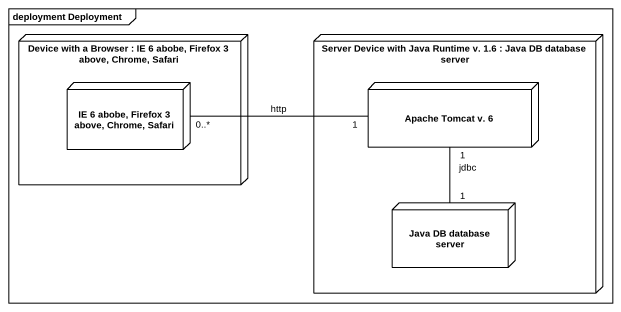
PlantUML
@startuml
mainframe deployment Deployment
node "Device with a Browser : IE 6 abobe, Firefox 3 above, Chrome, Safari" as Device_with_a_Browser {
  node "IE 6 abobe, Firefox 3 above, Chrome, Safari" as IE_6_abobe_Firefox_3_above
}
node "Server Device with Java Runtime v. 1.6 : Java DB database server" as Server_Device_with_Java {
  node "Apache Tomcat v. 6" as Apache_Tomcat_v_6
  node "Java DB database server" as Java_DB_database_server
}
IE_6_abobe_Firefox_3_above "0..*" -right- "1" Apache_Tomcat_v_6 : http
Apache_Tomcat_v_6 "1" -- "1" Java_DB_database_server : jdbc
@enduml
